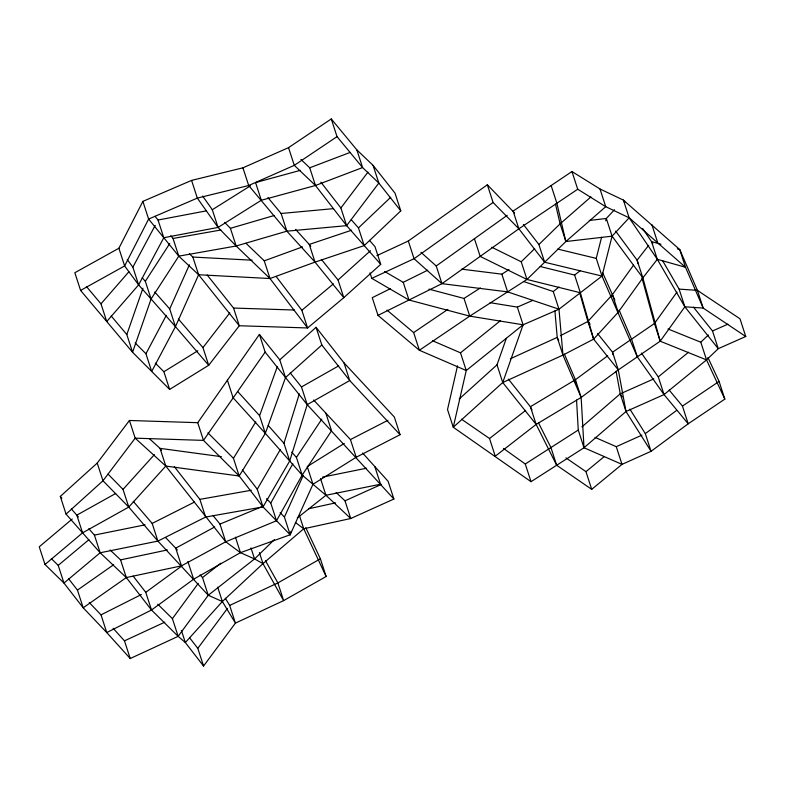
<?xml version="1.0" encoding="UTF-8"?>
<svg xmlns="http://www.w3.org/2000/svg" width="785" height="785" viewBox="0 0 785 785"><rect width="100%" height="100%" fill="white"/><g stroke="black" fill="none" stroke-linecap="round" stroke-linejoin="round"><path stroke-width="1.18" d="M457.518 365.83L447.519 409.564L453.269 427.256L531.023 481.686L584.001 447.735L626.008 411.517L664.032 394.58L706.539 359.903L718.255 348.677L745.75 336.49L740 318.798L697.433 290.372L679.104 289.115L662.579 260.62M72.24 519.003L39.25 546.792L45 564.484L63.968 583.069L83.2 607.796L106.75 632.553L151.505 610.014L193.64 579.212L240.455 552.66L290.165 534.771L290.98 531.327M707.903 357.46L719.089 381.422L724.83 399.114L688.2 423.792L664.032 394.58L637.322 356.861L601.997 276.075L596.247 258.383L601.585 237.256M605.735 220.83L606.324 218.485L614.459 209.732M601.997 276.075L612.074 236.177L629.148 217.798L623.398 200.106L599.995 188.989L571.961 171.532L513.125 211.106L518.875 228.798L544.633 262.229L601.997 276.075L558.989 309.212L523.085 324.794L466.241 370.52L453.269 427.256L502.743 382.53L562.963 355.085L593.627 339.149L618.188 312.263L642.856 277.87L657.31 259.315L651.56 241.623L642.63 228.455M51.319 558.626L58.218 565.377L63.968 583.069L100.156 552.777L157.913 541.101L205.621 517.05L263.014 506.904L289.704 460.981L283.954 443.289L299.33 393.844M289.704 460.981L307.22 404.648L301.469 386.956L290.244 372.934M369.47 240.387L374.975 246.627L380.725 264.319L343.801 297.672L307.602 327.963L239.297 325.746L208.692 365.29L169.629 389.419L132.567 352.259L126.817 334.567L142.919 288.252M373.071 165.36L378.821 183.052L346.617 225.648L286.868 231.182L236.167 245.999L178.774 256.155L151.083 298.997L132.567 352.259L80.59 290.421L74.84 272.729L118.888 248.246L142.88 201.372L191.579 180.403L242.938 167.823L288.537 147.649L331.28 118.957L356.841 149.876L373.071 165.36L395.032 193.179L400.782 210.871L364.211 245.597L315.021 262.121L270.001 278.538L198.605 274.75L178.774 256.155L148.62 219.064L142.88 201.372M459.215 398.996L497.003 364.839L506.354 338.286M669.203 390.086L682.45 406.1L688.2 423.792L651.059 451.316L622.005 464.367L591.713 489.349L556.673 465.25L536.145 424.41L502.743 382.53L523.085 324.794L517.335 307.102L490.075 302.676M362.621 453.053L388.143 481.333L393.893 499.024L350.738 518.512L325.952 495.276L302.166 475.102L265.33 433.349L259.59 415.658L277.301 366.683M279.774 359.844L259.413 334.41L197.742 422.693L129.437 420.475L135.177 438.167L165.792 466.064L239.189 476.004L265.33 433.349L285.524 377.546L321.821 345.007L316.07 327.316L279.774 359.844L285.524 377.546M178.411 319.063L202.942 347.598L208.692 365.29L175.447 326.629L169.707 308.937L189.401 264.78M135.128 342.898L145.941 353.741L151.691 371.433L175.447 326.629L198.605 274.75L192.855 257.058L189.401 253.82M316.07 327.316L343.987 362.856L394.335 417.012L400.075 434.704L356.194 457.253L312.97 484.266L290.165 534.771L284.415 517.08L303.255 475.357M145.941 353.741L166.312 315.344M175.447 326.629L138.621 284.876L132.871 267.185L155.185 225.383M86.379 286.456L100.99 303.834L106.74 321.526L138.621 284.876L163.79 237.718L158.04 220.026L155.008 216.297M68.57 578.692L77.45 590.104L83.2 607.796L126.306 577.574L181.472 565.857L225.717 541.778L276.506 520.749L270.756 503.057L292.834 463.778M276.506 520.749L302.166 475.102L331.555 430.788L325.804 413.096M290.165 534.771L263.014 506.904L257.264 489.212L280.314 449.55M263.014 506.904L239.189 476.004L233.439 458.312L255.763 421.898M151.083 298.997L145.333 281.305L169.727 243.566M302.166 475.102L296.416 457.41L321.801 419.141M259.413 334.41L265.153 352.102L203.482 440.385L135.177 438.167L102.982 480.763L66.058 514.116L100.156 552.777L126.306 577.574L151.505 610.014L178.156 636.341L185.338 642.542L203.56 666.043L235.412 623.123L283.611 600.613L326.128 576.514L320.388 558.822L305.797 527.736M560.392 335.745L587.886 321.457L612.437 294.571L633.583 265.095M676.994 292.059L654.435 323.508L612.545 352.21L612.987 354.584M461.511 419.21L489.516 438.501L495.266 456.193L536.145 424.41L581.155 397.426L618.295 369.902L660.185 341.2L684.854 306.807L679.104 289.115M89.225 602.478L101.01 614.861L106.75 632.553L130.222 658.536L178.156 636.341L172.406 618.649L198.212 583.432M178.156 636.341L208.261 595.256L254.566 558.94L274.436 539.55M203.56 666.043L197.81 648.351L227.493 608.355M66.058 514.116L60.308 496.424L97.232 463.072L129.437 420.475M380.725 264.319L346.617 225.648L340.876 207.956L367.949 172.141M202.942 347.598L229.819 312.872M648.675 245.332L637.106 260.178L638.068 263.701M100.99 303.834L128.887 271.767M225.315 598.229L229.662 605.431L235.412 623.123L222.361 601.536L208.261 595.256L157.913 541.101L128.769 507.081L123.019 489.389L154.41 454.613M45 564.484L82.572 532.838L128.769 507.081L165.792 466.064L160.042 448.372L149.238 438.53M336.137 492.519L344.998 500.82L350.738 518.512L303.726 528.776L262.975 563.62L222.361 601.536L185.338 642.542L181.384 630.384M629.894 409.132L645.309 433.624L651.059 451.316L626.008 411.517L618.295 369.902L593.627 339.149L580.36 292.746L526.97 279.46L521.22 261.768L534.673 248.639M544.633 262.229L538.883 244.537L560.107 223.843L590.928 196.907M390.41 288.674L372.257 297.672L378.007 315.364L419.386 350.267L469.744 316.129L526.97 279.46L565.857 241.535L605.735 206.681L629.148 217.798L685.501 267.263L703.183 308.063L745.75 336.49M724.83 399.114L706.539 359.903L700.789 342.211L708.325 334.999M364.211 245.597L358.47 227.905L390.685 197.31M242.938 167.823L248.688 185.515L286.868 231.182L315.021 262.121L343.801 297.672L338.05 279.98L370.471 250.69M581.911 426.893L620.258 393.825L653.817 378.88M191.579 180.403L197.329 198.095L218.063 227.424L236.167 245.999L270.001 278.538L307.602 327.963L301.852 310.271L333.409 283.866M58.218 565.377L88.842 539.746M591.713 489.349L585.973 471.657L604.322 456.517M664.032 394.58L658.291 376.888L688.514 352.229M432.604 340.768L460.501 352.828L500.28 320.82M297.27 517.982L325.952 495.276L380.548 484.227L374.798 466.535M208.261 595.256L202.51 577.564L220.84 563.188M489.516 438.501L525.646 410.418M523.556 281.501L553.239 291.52L559.067 287.035M540.198 266.498L574.61 275.054L580.252 270.707M536.145 424.41L530.395 406.718L575.405 379.734L607.659 355.831M645.309 433.624L676.591 410.447M151.505 610.014L145.755 592.322L182.012 565.818M595.02 437.382L616.254 446.675L622.005 464.367L584.001 447.735L581.155 397.426L562.963 355.085L558.989 309.212L507.61 291.873L441.965 283.66L436.215 265.968L507.179 215.345M378.007 315.364L441.965 283.66L518.875 228.798L577.711 189.224L605.735 206.681L599.995 188.989M376.888 255.625L408.308 241.015L487.338 184.779L514.597 213.01M487.338 184.779L493.088 202.471L414.058 258.707L371.796 278.361L370 272.827M77.45 590.104L113.54 564.798M460.501 352.828L466.241 370.52L419.386 350.267L413.636 332.575L447.882 309.368M682.45 406.1L719.089 381.422M331.28 118.957L337.03 136.649L294.277 165.341L248.688 185.515L197.329 198.095L148.62 219.064L124.638 265.938L80.59 290.421M428.934 289.145L464.004 298.437L480.371 287.948M461.747 269.157L501.86 274.171L508.994 269.608M503.42 448.412L525.273 463.994L578.26 430.043L576.553 400.095M163.79 237.718L218.063 227.424L212.313 209.732L250.415 185.81M218.063 227.424L261.307 200.263L315.472 185.486L362.582 167.568L378.821 183.052L400.782 210.871M344.272 443.417L307.229 466.575L312.97 484.266M169.629 389.419L163.888 371.727L197.8 350.777M301.469 386.956L338.678 365.869M265.153 352.102L307.22 404.648L349.737 380.548L400.075 434.704M320.388 558.822L277.87 582.921L229.662 605.431M115.67 493.49L76.822 515.146L82.572 532.838M214.707 526.961L175.722 548.165L165.625 537.558M313.637 400.026L350.444 439.561L387.908 420.309M133.264 501.34L152.172 523.409L194.454 502.096M101.01 614.861L141.388 594.52M384.64 271.492L403.225 282.325L427.697 270.187M113.148 628.304L124.472 640.845L164.781 622.181M510.378 358.745L557.213 337.393L554.916 310.84M344.998 500.82L381.51 484.325M616.254 446.675L641.953 435.135M693.528 307.2L712.505 330.985L727.901 324.166M517.335 307.102L533.044 300.282M213.02 515.529L219.977 524.086L261.729 506.796M300.89 159.404L309.722 167.794L350.11 152.427M246.029 243.321L264.251 260.836L302.519 246.892M351.601 230.211L309.27 244.429L295.592 229.406M224.657 222.4L230.417 228.307L274.2 215.512M300.302 170.365L255.567 182.571L261.307 200.263M308.554 508.778L335.587 502.871M110.106 549.961L120.566 559.882L167.333 549.951M322.576 477.103L366.487 468.223M88.813 528.737L94.416 535.085L145.097 524.841M158.04 220.026L206.416 210.851M170.777 235.696L173.024 238.463L220.85 230.005M174.319 466.653L199.871 499.358L251.288 490.262M589.299 220.457L606.324 218.485L612.074 236.177L642.856 277.87L660.185 341.2L706.539 359.903M555.476 204.11L560.107 223.843L565.857 241.535L612.074 236.177M267.95 197.565L281.118 213.491L333.556 208.633M207.171 274.995L233.547 308.054L294.532 310.036M192.855 257.058L252.152 260.198M629.148 217.798L657.31 259.315L684.854 306.807L703.183 308.063L697.433 290.372L679.751 249.571L623.398 200.106L624.772 202.128M221.409 456.684L160.042 448.372L161.543 450.296M371.796 278.361L408.975 300.017L469.744 316.129L523.085 324.794M557.615 249.061L596.247 258.383M660.96 244.272L651.56 241.623L652.786 243.733M677.396 248.904L679.751 249.571L685.501 267.263L657.31 259.315M668.006 328.984L700.789 342.211M165.792 466.064L225.717 541.778L240.455 552.66L254.566 558.94L262.975 563.62L283.611 600.613L277.87 582.921L265.487 560.726M491.842 247.285L521.22 261.768M526.97 279.46L480.185 256.401L474.434 238.709M565.946 457.89L585.973 471.657M295.317 522.417L303.726 528.776L326.128 576.514M386.976 310.085L413.636 332.575M420.917 252.279L436.215 265.968M441.965 283.66L414.058 258.707L408.308 241.015M346.617 225.648L315.472 185.486L294.277 165.341L288.537 147.649M157.785 604.214L172.406 618.649M207.937 432.869L233.439 458.312M239.189 476.004L203.482 440.385L197.742 422.693M155.342 363.161L163.888 371.727M493.088 202.471L518.875 228.798M108.045 474.111L123.019 489.389M128.769 507.081L102.982 480.763L97.232 463.072M266.537 498.73L270.756 503.057M280.147 512.693L284.415 517.08M307.22 404.648L393.893 499.024M177.351 549.951L175.722 548.165L181.472 565.857M200.077 574.895L202.51 577.564M237.826 391.637L259.59 415.658M265.33 433.349L233.096 397.769L227.346 380.077M351.268 219.751L358.47 227.905M142.213 277.772L145.333 281.305M154.763 292L169.707 308.937M268.235 425.46L283.954 443.289M291.745 452.111L296.416 457.41M60.308 496.424L61.878 498.2M71.317 508.906L78.421 516.952M111.166 315.943L126.817 334.567M337.03 136.649L362.582 167.568L356.841 149.876M310.781 246.304L309.27 244.429L315.021 262.121M321.389 259.403L338.05 279.98M579.585 292.452L587.886 321.457L590.124 324.254M597.601 333.566L612.545 352.21L618.295 369.902M198.605 274.75L239.297 325.746L233.547 308.054M684.854 306.807L718.255 348.677L712.505 330.985M508.386 379.116L530.395 406.718L532.024 409.947M321.821 345.007L349.737 380.548L343.987 362.856M133.156 576.102L145.755 592.322M320.849 182.14L340.876 207.956M189.793 638.009L197.81 648.351M242.369 469.901L257.264 489.212M523.428 224.481L538.883 244.537M276.045 276.349L301.852 310.271M615.626 231.084L637.106 260.178L642.856 277.87M127.278 259.609L132.871 267.185M138.621 284.876L124.638 265.938L118.888 248.246M641.414 353.064L658.291 376.888M202.638 196.044L212.313 209.732M616.078 371.236L620.258 393.825L622.191 396.886M538.5 422.84L550.933 447.558L556.673 465.25M602.625 272.64L614.832 300.145M619.13 310.183L631.572 339.169L637.322 356.861M558.655 340.739L557.213 337.393L562.963 355.085M564.395 354.104L575.405 379.734L581.155 397.426M651.844 224.608L657.594 242.3M660.185 341.2L654.435 323.508L641.924 277.772M612.437 294.571L618.188 312.263M571.961 171.532L577.711 189.224M620.258 393.825L626.008 411.517M551.129 185.545L556.879 203.237L565.857 241.535M574.61 275.054L580.36 292.746M587.886 321.457L593.627 339.149M553.239 291.52L558.989 309.212M578.26 430.043L584.001 447.735M501.86 274.171L507.61 291.873M497.003 364.839L502.743 382.53M525.273 463.994L531.023 481.686M464.004 298.437L469.744 316.129M403.225 282.325L408.975 300.017M309.722 167.794L315.472 185.486M281.118 213.491L286.868 231.182M350.444 439.561L356.194 457.253M264.251 260.836L270.001 278.538M320.565 478.683L325.952 495.276M230.417 228.307L236.167 245.999M299.419 515.51L303.726 528.776M173.024 238.463L178.774 256.155M259.384 552.562L262.975 563.62M250.964 547.881L254.566 558.94M235.431 537.176L240.455 552.66M219.977 524.086L225.717 541.778M199.871 499.358L205.621 517.05M217.69 587.16L222.361 601.536M187.89 561.52L193.64 579.212M152.172 523.409L157.913 541.101M120.566 559.882L126.306 577.574M94.416 535.085L100.156 552.777M124.472 640.845L130.222 658.536M575.405 379.734L575.611 383.325"/></g></svg>
